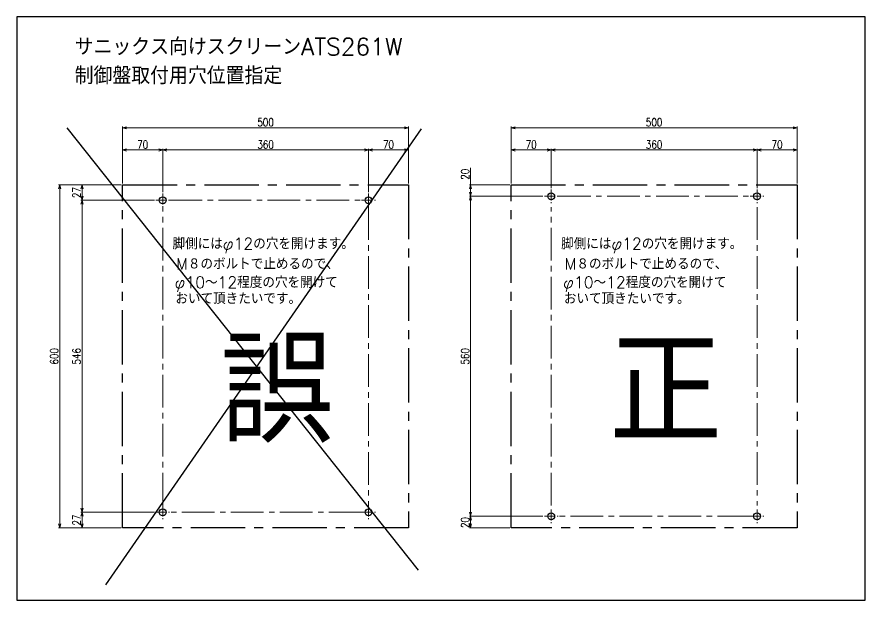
# Model space of a CAD drawing. Header units: millimetres. Extents: x 0 to 10987, y 0 to 7892.
# Drawn here: x 3976 to 5459, y 2728 to 3749 of the extents above; entities that cross this region are included whole.
import ezdxf

# ---------------------------------------------------------------- set-up
doc = ezdxf.new("R2010")
doc.units = ezdxf.units.MM
doc.linetypes.add('CENTER2', pattern=[28.575, 19.05, -3.175, 3.175, -3.175])
for name, color, linetype, lineweight in [('01_外形線', 7, 'Continuous', 25), ('04_中心線', 1, 'CENTER2', 9), ('06_文字', 7, 'Continuous', 13), ('07_寸法線', 3, 'Continuous', 9)]:
    doc.layers.add(name, color=color, linetype=linetype, lineweight=lineweight)
doc.styles.add('KSS_TXT', font='txt.shx', dxfattribs={"bigfont": 'extfont2.shx'})
doc.styles.add('寸法用', font='simplex.shx', dxfattribs={"width": 0.8, "bigfont": '@extfont2.shx'})
doc.dimstyles.new('機械製図用', dxfattribs={"dimtxt": 3.5, "dimasz": 3.5, "dimexe": 2, "dimexo": 0, "dimgap": 1.2, "dimtad": 1, "dimdsep": 46, "dimtxsty": '寸法用', "dimblk": 'OPEN30', "dimcen": 0, "dimclrd": 256, "dimclre": 256, "dimclrt": 7, "dimazin": 2, "dimtm": 1e-09, "dimtfac": 0.75, "dimtmove": 0, "dimatfit": 3, "dimldrblk": 'OPEN30', "dimfxl": 1, "dimlwd": -1, "dimlwe": -1, "dimarcsym": 0})

# ---------------------------------------------------------------- blocks, each defined once
blk = doc.blocks.new('_Open30')
at = {"color": 0, "linetype": 'ByBlock', "lineweight": -2}
for p, q in [((-1, 0.27), (0, 0)), ((0, 0), (-1, -0.27)), ((0, 0), (-1, 0))]:
    blk.add_line(p, q, dxfattribs=at)
blk = doc.blocks.new('*D233')
at = {"layer": '07_寸法線', "transparency": 16777216}
for p, q in [((4230.7, 3442.3), (4230.7, 3517.9)), ((4237.7, 3515.9), (4583.7, 3515.9)), ((4590.7, 3442.3), (4590.7, 3517.9))]:
    blk.add_line(p, q, dxfattribs=at)
at = {"layer": 'Defpoints', "color": 0, "transparency": 16777216}
for p in [(4590.7, 3515.9), (4230.7, 3439.8), (4590.7, 3439.8)]:
    blk.add_point(p, dxfattribs=at)
at = {"layer": '07_寸法線', "transparency": 16777216, "xscale": 7, "yscale": 7, "zscale": 7, "rotation": 180}
blk.add_blockref('_Open30', (4230.7, 3515.9), dxfattribs=at)
at = {"layer": '07_寸法線', "transparency": 16777216, "xscale": 7, "yscale": 7, "zscale": 7}
blk.add_blockref('_Open30', (4590.7, 3515.9), dxfattribs=at)
at = {"layer": '07_寸法線', "color": 7, "transparency": 16777216, "insert": (4410.7, 3525.4), "char_height": 14, "attachment_point": 5, "style": '寸法用'}
blk.add_mtext('360', dxfattribs=at)
blk = doc.blocks.new('*D234')
at = {"layer": '07_寸法線', "transparency": 16777216}
for p, q in [((4158.2, 3454.8), (4087.6, 3454.8)), ((4089.6, 3434.8), (4089.6, 3447.8)), ((4206.7, 3427.8), (4087.6, 3427.8))]:
    blk.add_line(p, q, dxfattribs=at)
at = {"layer": 'Defpoints', "color": 0, "transparency": 16777216}
for p in [(4089.6, 3454.8), (4160.7, 3454.8), (4209.2, 3427.8)]:
    blk.add_point(p, dxfattribs=at)
at = {"layer": '07_寸法線', "transparency": 16777216, "xscale": 7, "yscale": 7, "zscale": 7}
for p, rotation in [((4089.6, 3454.8), 90), ((4089.6, 3427.8), 270)]:
    blk.add_blockref('_Open30', p, dxfattribs=dict(at, rotation=rotation))
at = {"layer": '07_寸法線', "color": 7, "transparency": 16777216, "insert": (4080.1, 3441.3), "char_height": 14, "attachment_point": 5, "rotation": 90, "style": '寸法用'}
blk.add_mtext('27', dxfattribs=at)
blk = doc.blocks.new('*D235')
at = {"layer": '07_寸法線', "transparency": 16777216}
for p, q in [((4160.7, 3457.3), (4160.7, 3517.9)), ((4223.7, 3515.9), (4167.7, 3515.9)), ((4230.7, 3442.3), (4230.7, 3517.9))]:
    blk.add_line(p, q, dxfattribs=at)
at = {"layer": 'Defpoints', "color": 0, "transparency": 16777216}
for p in [(4160.7, 3515.9), (4160.7, 3454.8), (4230.7, 3439.8)]:
    blk.add_point(p, dxfattribs=at)
at = {"layer": '07_寸法線', "transparency": 16777216, "xscale": 7, "yscale": 7, "zscale": 7, "rotation": 180}
blk.add_blockref('_Open30', (4160.7, 3515.9), dxfattribs=at)
at = {"layer": '07_寸法線', "transparency": 16777216, "xscale": 7, "yscale": 7, "zscale": 7}
blk.add_blockref('_Open30', (4230.7, 3515.9), dxfattribs=at)
at = {"layer": '07_寸法線', "color": 7, "transparency": 16777216, "insert": (4195.7, 3525.4), "char_height": 14, "attachment_point": 5, "style": '寸法用'}
blk.add_mtext('70', dxfattribs=at)
blk = doc.blocks.new('*D236')
at = {"layer": '07_寸法線', "transparency": 16777216}
for p, q in [((4216.2, 2881.8), (4087.6, 2881.8)), ((4089.6, 2861.8), (4089.6, 2874.8)), ((4158.2, 2854.8), (4087.6, 2854.8))]:
    blk.add_line(p, q, dxfattribs=at)
at = {"layer": 'Defpoints', "color": 0, "transparency": 16777216}
for p in [(4089.6, 2881.8), (4218.7, 2881.8), (4160.7, 2854.8)]:
    blk.add_point(p, dxfattribs=at)
at = {"layer": '07_寸法線', "transparency": 16777216, "xscale": 7, "yscale": 7, "zscale": 7}
for p, rotation in [((4089.6, 2881.8), 90), ((4089.6, 2854.8), 270)]:
    blk.add_blockref('_Open30', p, dxfattribs=dict(at, rotation=rotation))
at = {"layer": '07_寸法線', "color": 7, "transparency": 16777216, "insert": (4080.1, 2868.3), "char_height": 14, "attachment_point": 5, "rotation": 90, "style": '寸法用'}
blk.add_mtext('27', dxfattribs=at)
blk = doc.blocks.new('*D237')
at = {"layer": '07_寸法線', "transparency": 16777216}
for p, q in [((4216.2, 3427.8), (4087.6, 3427.8)), ((4089.6, 3420.8), (4089.6, 2888.8)), ((4216.2, 2881.8), (4087.6, 2881.8))]:
    blk.add_line(p, q, dxfattribs=at)
at = {"layer": 'Defpoints', "color": 0, "transparency": 16777216}
for p in [(4218.7, 3427.8), (4089.6, 2881.8), (4218.7, 2881.8)]:
    blk.add_point(p, dxfattribs=at)
at = {"layer": '07_寸法線', "transparency": 16777216, "xscale": 7, "yscale": 7, "zscale": 7}
for p, rotation in [((4089.6, 3427.8), 90), ((4089.6, 2881.8), 270)]:
    blk.add_blockref('_Open30', p, dxfattribs=dict(at, rotation=rotation))
at = {"layer": '07_寸法線', "color": 7, "transparency": 16777216, "insert": (4080.1, 3154.8), "char_height": 14, "attachment_point": 5, "rotation": 90, "style": '寸法用'}
blk.add_mtext('546', dxfattribs=at)
blk = doc.blocks.new('*D238')
at = {"layer": '07_寸法線', "transparency": 16777216}
for p, q in [((4590.7, 3442.3), (4590.7, 3517.9)), ((4597.7, 3515.9), (4653.7, 3515.9)), ((4660.7, 3457.3), (4660.7, 3517.9))]:
    blk.add_line(p, q, dxfattribs=at)
at = {"layer": 'Defpoints', "color": 0, "transparency": 16777216}
for p in [(4660.7, 3515.9), (4660.7, 3454.8), (4590.7, 3439.8)]:
    blk.add_point(p, dxfattribs=at)
at = {"layer": '07_寸法線', "transparency": 16777216, "xscale": 7, "yscale": 7, "zscale": 7, "rotation": 180}
blk.add_blockref('_Open30', (4590.7, 3515.9), dxfattribs=at)
at = {"layer": '07_寸法線', "transparency": 16777216, "xscale": 7, "yscale": 7, "zscale": 7}
blk.add_blockref('_Open30', (4660.7, 3515.9), dxfattribs=at)
at = {"layer": '07_寸法線', "color": 7, "transparency": 16777216, "insert": (4625.7, 3525.4), "char_height": 14, "attachment_point": 5, "style": '寸法用'}
blk.add_mtext('70', dxfattribs=at)
blk = doc.blocks.new('*D239')
at = {"layer": '07_寸法線', "transparency": 16777216}
for p, q in [((4087.1, 3454.8), (4048.6, 3454.8)), ((4050.6, 3447.8), (4050.6, 2861.8)), ((4087.1, 2854.8), (4048.6, 2854.8))]:
    blk.add_line(p, q, dxfattribs=at)
at = {"layer": 'Defpoints', "color": 0, "transparency": 16777216}
for p in [(4089.6, 3454.8), (4050.6, 2854.8), (4089.6, 2854.8)]:
    blk.add_point(p, dxfattribs=at)
at = {"layer": '07_寸法線', "transparency": 16777216, "xscale": 7, "yscale": 7, "zscale": 7}
for p, rotation in [((4050.6, 3454.8), 90), ((4050.6, 2854.8), 270)]:
    blk.add_blockref('_Open30', p, dxfattribs=dict(at, rotation=rotation))
at = {"layer": '07_寸法線', "color": 7, "transparency": 16777216, "insert": (4041.1, 3154.8), "char_height": 14, "attachment_point": 5, "rotation": 90, "style": '寸法用'}
blk.add_mtext('600', dxfattribs=at)
blk = doc.blocks.new('*D240')
at = {"layer": '07_寸法線', "transparency": 16777216}
for p, q in [((4160.7, 3518.4), (4160.7, 3556.8)), ((4167.7, 3554.8), (4653.7, 3554.8)), ((4660.7, 3518.4), (4660.7, 3556.8))]:
    blk.add_line(p, q, dxfattribs=at)
at = {"layer": 'Defpoints', "color": 0, "transparency": 16777216}
for p in [(4660.7, 3554.8), (4160.7, 3515.9), (4660.7, 3515.9)]:
    blk.add_point(p, dxfattribs=at)
at = {"layer": '07_寸法線', "transparency": 16777216, "xscale": 7, "yscale": 7, "zscale": 7, "rotation": 180}
blk.add_blockref('_Open30', (4160.7, 3554.8), dxfattribs=at)
at = {"layer": '07_寸法線', "transparency": 16777216, "xscale": 7, "yscale": 7, "zscale": 7}
blk.add_blockref('_Open30', (4660.7, 3554.8), dxfattribs=at)
at = {"layer": '07_寸法線', "color": 7, "transparency": 16777216, "insert": (4410.7, 3564.3), "char_height": 14, "attachment_point": 5, "style": '寸法用'}
blk.add_mtext('500', dxfattribs=at)
blk = doc.blocks.new('*D241')
at = {"layer": '07_寸法線', "transparency": 16777216}
for p, q in [((4910.3, 3449.3), (4910.3, 3517.9)), ((4917.3, 3515.9), (5263.3, 3515.9)), ((5270.3, 3449.3), (5270.3, 3517.9))]:
    blk.add_line(p, q, dxfattribs=at)
at = {"layer": 'Defpoints', "color": 0, "transparency": 16777216}
for p in [(5270.3, 3515.9), (4910.3, 3446.8), (5270.3, 3446.8)]:
    blk.add_point(p, dxfattribs=at)
at = {"layer": '07_寸法線', "transparency": 16777216, "xscale": 7, "yscale": 7, "zscale": 7, "rotation": 180}
blk.add_blockref('_Open30', (4910.3, 3515.9), dxfattribs=at)
at = {"layer": '07_寸法線', "transparency": 16777216, "xscale": 7, "yscale": 7, "zscale": 7}
blk.add_blockref('_Open30', (5270.3, 3515.9), dxfattribs=at)
at = {"layer": '07_寸法線', "color": 7, "transparency": 16777216, "insert": (5090.3, 3525.4), "char_height": 14, "attachment_point": 5, "style": '寸法用'}
blk.add_mtext('360', dxfattribs=at)
blk = doc.blocks.new('*D242')
at = {"layer": '07_寸法線', "transparency": 16777216}
for p, q in [((4769.2, 3454.8), (4769.2, 3484.9)), ((4837.8, 3454.8), (4767.2, 3454.8)), ((4769.2, 3441.8), (4769.2, 3447.8)), ((4895.8, 3434.8), (4767.2, 3434.8))]:
    blk.add_line(p, q, dxfattribs=at)
at = {"layer": 'Defpoints', "color": 0, "transparency": 16777216}
for p in [(4769.2, 3454.8), (4840.3, 3454.8), (4898.3, 3434.8)]:
    blk.add_point(p, dxfattribs=at)
at = {"layer": '07_寸法線', "transparency": 16777216, "xscale": 7, "yscale": 7, "zscale": 7}
for p, rotation in [((4769.2, 3454.8), 90), ((4769.2, 3434.8), 270)]:
    blk.add_blockref('_Open30', p, dxfattribs=dict(at, rotation=rotation))
at = {"layer": '07_寸法線', "color": 7, "transparency": 16777216, "insert": (4759.7, 3473.4), "char_height": 14, "attachment_point": 5, "rotation": 90, "style": '寸法用'}
blk.add_mtext('20', dxfattribs=at)
blk = doc.blocks.new('*D243')
at = {"layer": '07_寸法線', "transparency": 16777216}
for p, q in [((4840.3, 3457.3), (4840.3, 3517.9)), ((4903.3, 3515.9), (4847.3, 3515.9)), ((4910.3, 3449.3), (4910.3, 3517.9))]:
    blk.add_line(p, q, dxfattribs=at)
at = {"layer": 'Defpoints', "color": 0, "transparency": 16777216}
for p in [(4840.3, 3515.9), (4840.3, 3454.8), (4910.3, 3446.8)]:
    blk.add_point(p, dxfattribs=at)
at = {"layer": '07_寸法線', "transparency": 16777216, "xscale": 7, "yscale": 7, "zscale": 7, "rotation": 180}
blk.add_blockref('_Open30', (4840.3, 3515.9), dxfattribs=at)
at = {"layer": '07_寸法線', "transparency": 16777216, "xscale": 7, "yscale": 7, "zscale": 7}
blk.add_blockref('_Open30', (4910.3, 3515.9), dxfattribs=at)
at = {"layer": '07_寸法線', "color": 7, "transparency": 16777216, "insert": (4875.3, 3525.4), "char_height": 14, "attachment_point": 5, "style": '寸法用'}
blk.add_mtext('70', dxfattribs=at)
blk = doc.blocks.new('*D244')
at = {"layer": '07_寸法線', "transparency": 16777216}
for p, q in [((4895.8, 2874.8), (4767.2, 2874.8)), ((4769.2, 2861.8), (4769.2, 2867.8)), ((4837.8, 2854.8), (4767.2, 2854.8))]:
    blk.add_line(p, q, dxfattribs=at)
at = {"layer": 'Defpoints', "color": 0, "transparency": 16777216}
for p in [(4769.2, 2874.8), (4898.3, 2874.8), (4840.3, 2854.8)]:
    blk.add_point(p, dxfattribs=at)
at = {"layer": '07_寸法線', "transparency": 16777216, "xscale": 7, "yscale": 7, "zscale": 7}
for p, rotation in [((4769.2, 2874.8), 90), ((4769.2, 2854.8), 270)]:
    blk.add_blockref('_Open30', p, dxfattribs=dict(at, rotation=rotation))
at = {"layer": '07_寸法線', "color": 7, "transparency": 16777216, "insert": (4759.7, 2864), "char_height": 14, "attachment_point": 5, "rotation": 90, "style": '寸法用'}
blk.add_mtext('20', dxfattribs=at)
blk = doc.blocks.new('*D245')
at = {"layer": '07_寸法線', "transparency": 16777216}
for p, q in [((4895.8, 3434.8), (4767.2, 3434.8)), ((4769.2, 3427.8), (4769.2, 2881.8)), ((4895.8, 2874.8), (4767.2, 2874.8))]:
    blk.add_line(p, q, dxfattribs=at)
at = {"layer": 'Defpoints', "color": 0, "transparency": 16777216}
for p in [(4898.3, 3434.8), (4769.2, 2874.8), (4898.3, 2874.8)]:
    blk.add_point(p, dxfattribs=at)
at = {"layer": '07_寸法線', "transparency": 16777216, "xscale": 7, "yscale": 7, "zscale": 7}
for p, rotation in [((4769.2, 3434.8), 90), ((4769.2, 2874.8), 270)]:
    blk.add_blockref('_Open30', p, dxfattribs=dict(at, rotation=rotation))
at = {"layer": '07_寸法線', "color": 7, "transparency": 16777216, "insert": (4759.7, 3154.8), "char_height": 14, "attachment_point": 5, "rotation": 90, "style": '寸法用'}
blk.add_mtext('560', dxfattribs=at)
blk = doc.blocks.new('*D246')
at = {"layer": '07_寸法線', "transparency": 16777216}
for p, q in [((5270.3, 3449.3), (5270.3, 3517.9)), ((5277.3, 3515.9), (5333.3, 3515.9)), ((5340.3, 3457.3), (5340.3, 3517.9))]:
    blk.add_line(p, q, dxfattribs=at)
at = {"layer": 'Defpoints', "color": 0, "transparency": 16777216}
for p in [(5340.3, 3515.9), (5270.3, 3446.8), (5340.3, 3454.8)]:
    blk.add_point(p, dxfattribs=at)
at = {"layer": '07_寸法線', "transparency": 16777216, "xscale": 7, "yscale": 7, "zscale": 7, "rotation": 180}
blk.add_blockref('_Open30', (5270.3, 3515.9), dxfattribs=at)
at = {"layer": '07_寸法線', "transparency": 16777216, "xscale": 7, "yscale": 7, "zscale": 7}
blk.add_blockref('_Open30', (5340.3, 3515.9), dxfattribs=at)
at = {"layer": '07_寸法線', "color": 7, "transparency": 16777216, "insert": (5305.3, 3525.4), "char_height": 14, "attachment_point": 5, "style": '寸法用'}
blk.add_mtext('70', dxfattribs=at)
blk = doc.blocks.new('*D247')
at = {"layer": '07_寸法線', "transparency": 16777216}
for p, q in [((4840.3, 3518.4), (4840.3, 3556.8)), ((4847.3, 3554.8), (5333.3, 3554.8)), ((5340.3, 3518.4), (5340.3, 3556.8))]:
    blk.add_line(p, q, dxfattribs=at)
at = {"layer": 'Defpoints', "color": 0, "transparency": 16777216}
for p in [(5340.3, 3554.8), (4840.3, 3515.9), (5340.3, 3515.9)]:
    blk.add_point(p, dxfattribs=at)
at = {"layer": '07_寸法線', "transparency": 16777216, "xscale": 7, "yscale": 7, "zscale": 7, "rotation": 180}
blk.add_blockref('_Open30', (4840.3, 3554.8), dxfattribs=at)
at = {"layer": '07_寸法線', "transparency": 16777216, "xscale": 7, "yscale": 7, "zscale": 7}
blk.add_blockref('_Open30', (5340.3, 3554.8), dxfattribs=at)
at = {"layer": '07_寸法線', "color": 7, "transparency": 16777216, "insert": (5090.3, 3564.3), "char_height": 14, "attachment_point": 5, "style": '寸法用'}
blk.add_mtext('500', dxfattribs=at)

msp = doc.modelspace()

# ---------------------------------------------------------------- linework, layer by layer
at = {"layer": '01_外形線'}
for p, q in [((4062.974, 3554.882), (4677.358, 2780.377)), ((4682.827, 3553.059), (4130.428, 2754.864))]:
    msp.add_line(p, q, dxfattribs=at)
at = {"layer": '01_外形線', "linetype": 'CENTER2', "ltscale": 5, "transparency": 33554559}
for points in [[(4160.706, 3454.813), (4660.706, 3454.813), (4660.706, 2854.813), (4160.706, 2854.813), (4160.706, 3454.813)], [(4840.304, 3454.813), (5340.304, 3454.813), (5340.304, 2854.813), (4840.304, 2854.813), (4840.304, 3454.813)]]:
    msp.add_lwpolyline(points, dxfattribs=at)
at = {"layer": '01_外形線'}
for centre in [(4230.706, 3427.813), (4590.706, 3427.813), (4910.304, 3434.813), (5270.304, 3434.813), (4230.706, 2881.817), (4590.706, 2881.817), (4910.304, 2874.817), (5270.304, 2874.817)]:
    msp.add_circle(centre, 6, dxfattribs=at)
at = {"layer": '04_中心線'}
for p, q in [((4910.304, 3446.813), (4910.304, 3422.813)), ((5270.304, 3446.813), (5270.304, 3422.813)), ((4218.706, 3427.813), (4242.706, 3427.813)), ((4230.706, 3439.813), (4230.706, 3415.813)), ((4578.706, 3427.813), (4602.706, 3427.813)), ((4590.706, 3439.813), (4590.706, 3415.813)), ((4898.304, 3434.813), (4922.304, 3434.813)), ((5258.304, 3434.813), (5282.304, 3434.813)), ((4230.706, 2893.817), (4230.706, 2869.817)), ((4590.706, 2893.817), (4590.706, 2869.817)), ((4218.706, 2881.817), (4242.706, 2881.817)), ((4578.706, 2881.817), (4602.706, 2881.817)), ((4910.304, 2886.817), (4910.304, 2862.817)), ((5270.304, 2886.817), (5270.304, 2862.817)), ((4898.304, 2874.817), (4922.304, 2874.817)), ((5258.304, 2874.817), (5282.304, 2874.817))]:
    msp.add_line(p, q, dxfattribs=at)
at = {"layer": '04_中心線', "ltscale": 3}
for p, q in [((4242.706, 3427.813), (4578.706, 3427.813)), ((4922.304, 3434.813), (5258.304, 3434.813)), ((4230.706, 2893.817), (4230.706, 3415.813)), ((4590.706, 3415.813), (4590.706, 2893.817)), ((4910.304, 2893.817), (4910.304, 3415.813)), ((5270.304, 3415.813), (5270.304, 2893.817)), ((4578.706, 2881.817), (4242.706, 2881.817)), ((5258.304, 2874.817), (4922.304, 2874.817))]:
    msp.add_line(p, q, dxfattribs=at)
at = {"layer": 'Defpoints'}
msp.add_lwpolyline([(5459.235, 2728.28), (5459.235, 3748.688), (3975.82, 3748.688), (3975.82, 2728.28)], close=True, dxfattribs=at)

# ---------------------------------------------------------------- texts
at = {"layer": '06_文字', "style": 'KSS_TXT'}
for s, height, p in [('サニックス向けスクリーンATS261W', 30, (4076.786, 3681.606)), ('制御盤取付用穴位置指定', 30, (4076.786, 3630.968)), ('脚側にはφ12の穴を開けます。', 20, (4247.971, 3341.962)), ('脚側にはφ12の穴を開けます。', 20, (4927.57, 3341.962)), ('M８のボルトで止めるので、', 20, (4254.211, 3306.696)), ('M８のボルトで止めるので、', 20, (4933.809, 3306.696)), ('φ10～12程度の穴を開けて', 20, (4251.629, 3274.354)), ('φ10～12程度の穴を開けて', 20, (4931.228, 3274.354)), ('おいて頂きたいです。', 20, (4252.86, 3246.035)), ('おいて頂きたいです。', 20, (4932.459, 3246.035)), ('誤', 180, (4331.769, 3003.569)), ('正', 180, (5011.368, 3003.569))]:
    msp.add_text(s, height=height, dxfattribs=at).set_placement(p)

# ---------------------------------------------------------------- dimensions: what is measured, and where the dimension line sits
at = {"layer": '07_寸法線'}
for base, p1, p2, picture, middle in [((4660.706, 3554.763), (4160.706, 3515.904), (4660.706, 3515.904), '*D240', (4410.706, 3564.263)), ((5340.304, 3554.763), (4840.304, 3515.904), (5340.304, 3515.904), '*D247', (5090.304, 3564.263)), ((4160.706, 3515.904), (4230.706, 3439.813), (4160.706, 3454.813), '*D235', (4195.706, 3525.404)), ((4590.706, 3515.904), (4230.706, 3439.813), (4590.706, 3439.813), '*D233', (4410.706, 3525.404)), ((4660.706, 3515.904), (4590.706, 3439.813), (4660.706, 3454.813), '*D238', (4625.706, 3525.404)), ((4840.304, 3515.904), (4910.304, 3446.813), (4840.304, 3454.813), '*D243', (4875.304, 3525.404)), ((5270.304, 3515.904), (4910.304, 3446.813), (5270.304, 3446.813), '*D241', (5090.304, 3525.404)), ((5340.304, 3515.904), (5270.304, 3446.813), (5340.304, 3454.813), '*D246', (5305.304, 3525.404))]:
    dim = msp.add_linear_dim(base=base, p1=p1, p2=p2, dimstyle='機械製図用', override={"dimtxt": 14, "dimasz": 7, "dimexo": 2.5, "dimgap": 2.5}, dxfattribs=at)
    dim.commit()
    dim.dimension.update_dxf_attribs({"geometry": picture, "text_midpoint": middle})
for base, p1, p2, picture, middle in [((4769.239, 3454.813), (4898.304, 3434.813), (4840.304, 3454.813), '*D242', (4759.739, 3473.379)), ((4050.605, 2854.813), (4089.641, 3454.813), (4089.641, 2854.813), '*D239', (4041.105, 3154.813)), ((4089.641, 3454.813), (4209.206, 3427.813), (4160.706, 3454.813), '*D234', (4080.141, 3441.313)), ((4089.641, 2881.817), (4218.706, 3427.813), (4218.706, 2881.817), '*D237', (4080.141, 3154.815)), ((4769.239, 2874.817), (4898.304, 3434.813), (4898.304, 2874.817), '*D245', (4759.739, 3154.815)), ((4089.641, 2881.817), (4160.706, 2854.813), (4218.706, 2881.817), '*D236', (4080.141, 2868.315))]:
    dim = msp.add_linear_dim(base=base, p1=p1, p2=p2, angle=90, dimstyle='機械製図用', override={"dimtxt": 14, "dimasz": 7, "dimexo": 2.5, "dimgap": 2.5}, dxfattribs=at)
    dim.commit()
    dim.dimension.update_dxf_attribs({"geometry": picture, "text_midpoint": middle})
dim = msp.add_linear_dim(base=(4769.239, 2874.817), p1=(4840.304, 2854.813), p2=(4898.304, 2874.817), angle=90, dimstyle='機械製図用', override={"dimtxt": 14, "dimasz": 7, "dimexo": 2.5, "dimgap": 2.5, "dimtmove": 2}, dxfattribs=at)
dim.commit()
dim.dimension.update_dxf_attribs({"geometry": '*D244', "text_midpoint": (4759.739, 2864.012), "dimtype": 160})

doc.saveas('drawing.dxf')
